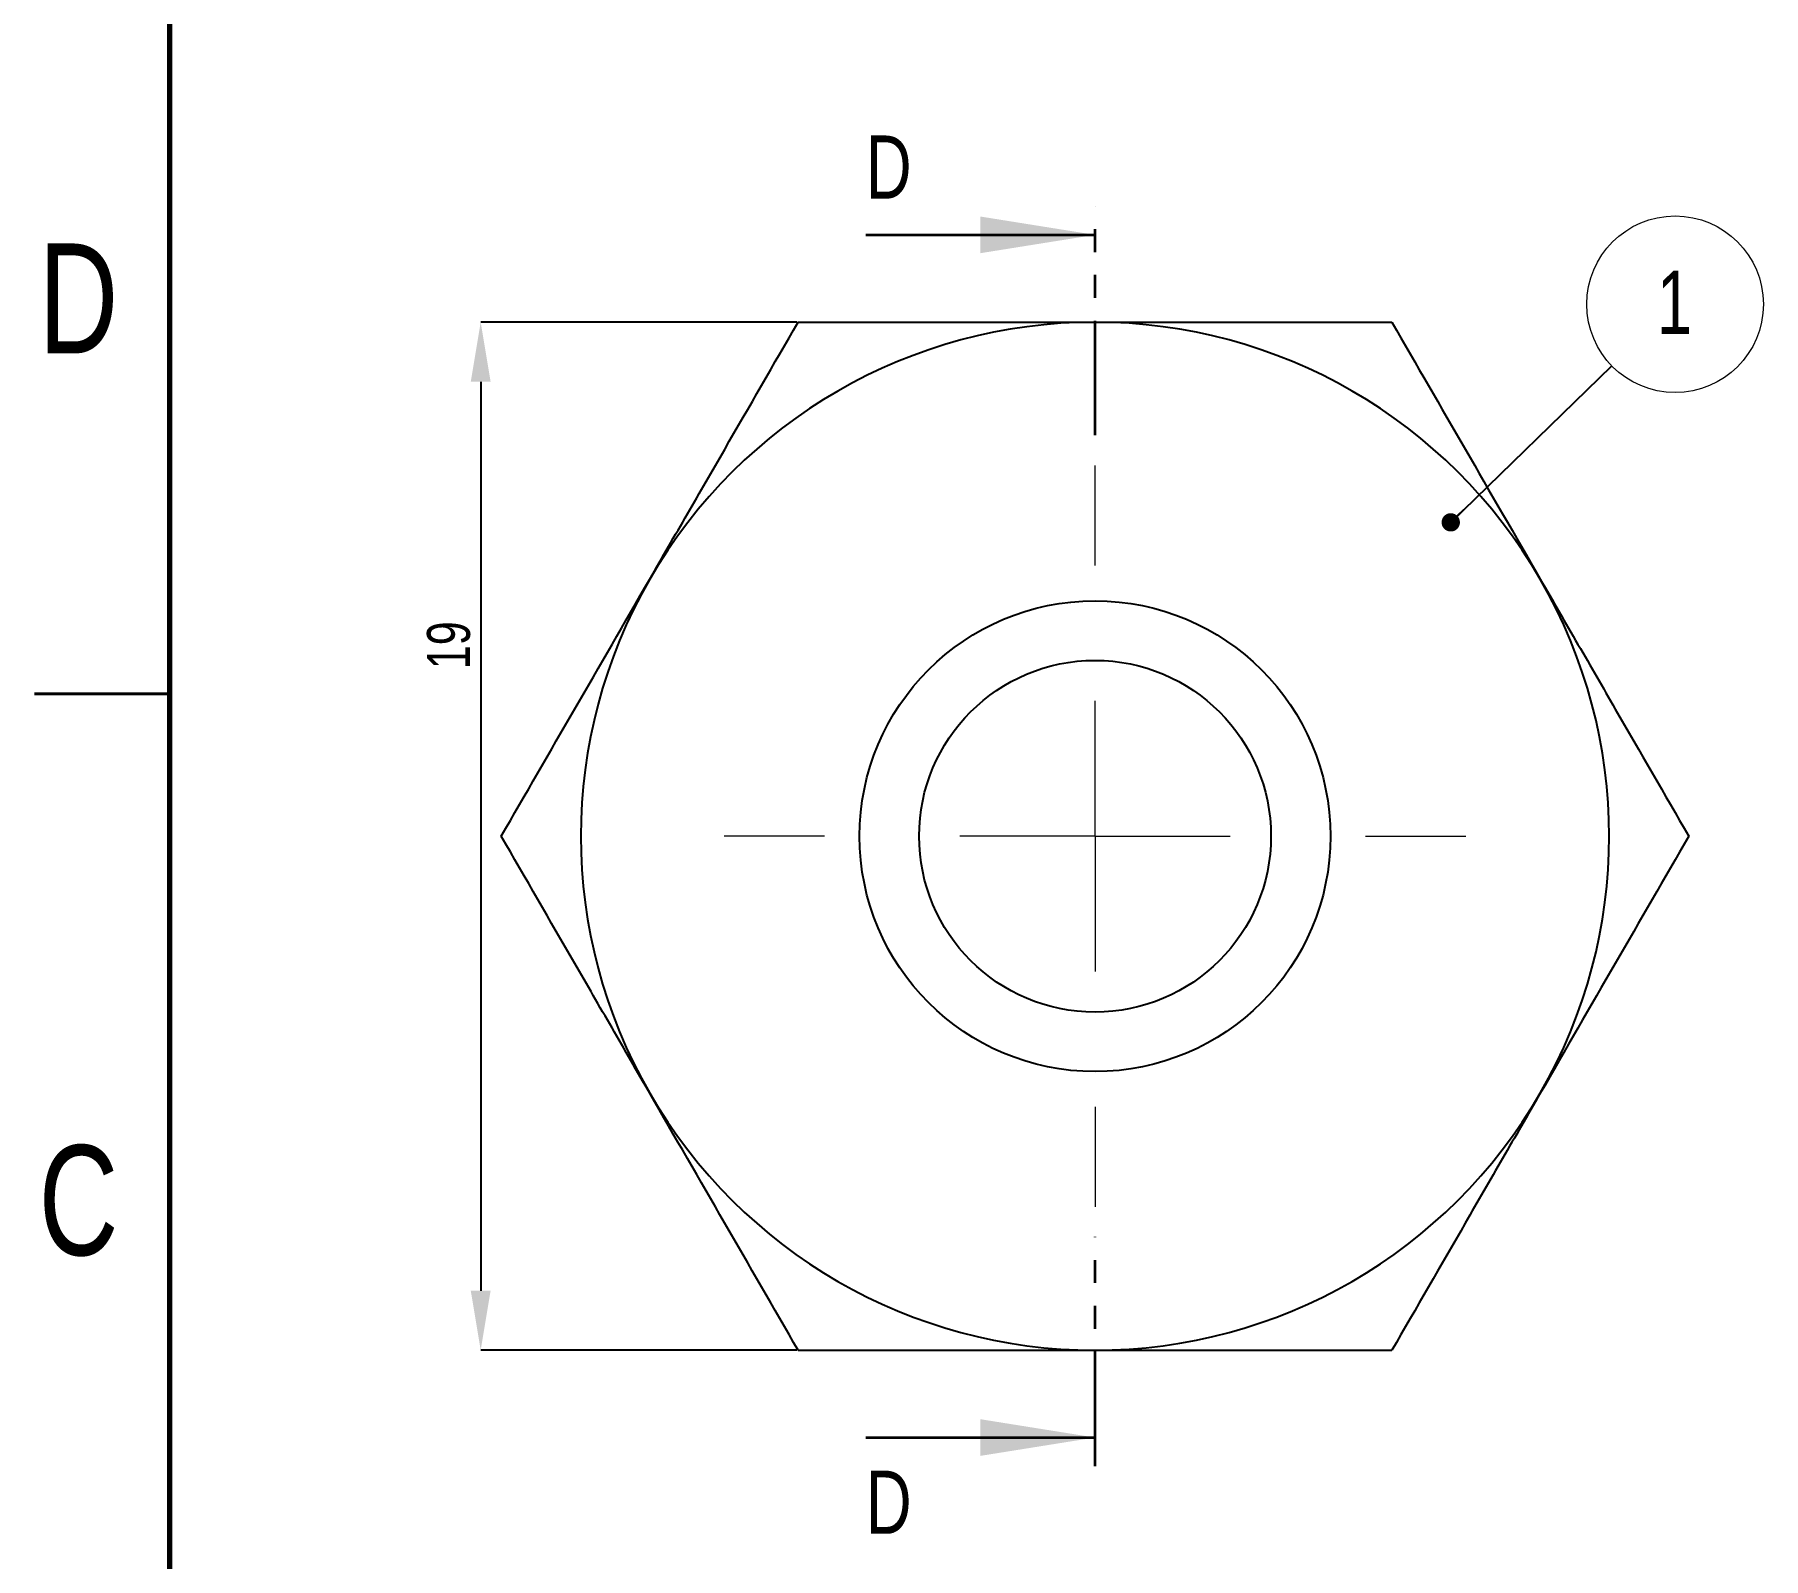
# Model space of a CAD drawing. Header units: millimetres. Extents: x 882 to 1669, y 471 to 913.
# Drawn here: x 1253.6 to 1349.4, y 718.3 to 802.7 of the extents above; entities that cross this region are included whole.
import ezdxf

# ---------------------------------------------------------------- set-up
doc = ezdxf.new("R2010")
doc.units = ezdxf.units.MM
doc.linetypes.add('PHANTOM', pattern=[12.7, 6.35, -1.27, 1.27, -1.27, 1.27, -1.27])
doc.styles.add('SLDTEXTSTYLE0', font='TXT', dxfattribs={"width": 0.75})
doc.styles.get("Standard").update_dxf_attribs({"font": 'arial.ttf'})
doc.dimstyles.new('SLDDIMSTYLE0', dxfattribs={"dimtxt": 2.38125, "dimasz": 3.302, "dimexe": 0, "dimexo": 0.0625, "dimgap": 0.595312, "dimtad": 1, "dimdec": 6, "dimlfac": 0.333333, "dimrnd": 1e-09, "dimzin": 12, "dimdsep": 46, "dimtxsty": 'SLDTEXTSTYLE0', "dimsah": 1, "dimcen": 0.09, "dimadec": 0, "dimazin": 3, "dimtfac": 1, "dimtdec": 1, "dimtofl": 0, "dimtmove": 0, "dimatfit": 3, "dimfxl": 1, "dimfrac": 2, "dimtolj": 1, "dimtzin": 12, "dimarcsym": 0})
doc.dimstyles.new('SLDDIMSTYLE1', dxfattribs={"dimtxt": 0.18, "dimasz": 1.016, "dimexe": 0, "dimexo": 0.0625, "dimgap": 0, "dimtad": 0, "dimtih": 1, "dimtoh": 1, "dimdec": 0, "dimrnd": 1e-09, "dimzin": 0, "dimdsep": 46, "dimtxsty": 'Standard', "dimblk1": 'DOT', "dimblk2": 'DOT', "dimsah": 1, "dimcen": 0.09, "dimadec": 0, "dimazin": 0, "dimtfac": 1.016, "dimtdec": 0, "dimtofl": 0, "dimtmove": 0, "dimatfit": 3, "dimldrblk": 'DOT', "dimfxl": 1, "dimfrac": 2, "dimtolj": 1, "dimtzin": 0, "dimarcsym": 0})

# ---------------------------------------------------------------- blocks, each defined once
blk = doc.blocks.new('*D96')
at = {"color": 0, "linetype": 'Continuous', "lineweight": -2, "transparency": 16777216}
for p, q in [((1295.88, 786.798), (1278.346, 786.798)), ((1278.346, 783.496), (1278.346, 733.1)), ((1295.88, 729.798), (1278.346, 729.798))]:
    blk.add_line(p, q, dxfattribs=at)
at = {"color": 0, "linetype": 'Continuous', "transparency": 16777216}
for points in [[(1277.795, 783.496), (1278.896, 783.496), (1278.346, 786.798)], [(1277.795, 733.1), (1278.896, 733.1), (1278.346, 729.798)]]:
    blk.add_solid(points, dxfattribs=at)
at = {"layer": 'Defpoints', "color": 0, "linetype": 'Continuous', "transparency": 16777216}
for p in [(1295.942, 786.798), (1278.346, 729.798), (1295.942, 729.798)]:
    blk.add_point(p, dxfattribs=at)
at = {"color": 0, "linetype": 'Continuous', "lineweight": 18, "transparency": 16777216, "insert": (1275.369, 768.884), "char_height": 2.3813, "attachment_point": 2, "rotation": 90, "style": 'SLDTEXTSTYLE0'}
blk.add_mtext('\\A1;19', dxfattribs=at)
blk = doc.blocks.new('SW_NOTE_17')
at = {"color": 0, "linetype": 'Continuous', "lineweight": 0}
blk.add_circle((3.51, 3.414), 4.896, dxfattribs=at)
at = {"color": 0, "linetype": 'Continuous', "lineweight": 0, "insert": (3.475, 5.269), "char_height": 3.5, "attachment_point": 2, "style": 'SLDTEXTSTYLE0'}
blk.add_mtext('1', dxfattribs=at)
blk = doc.blocks.new('_DOT')
at = {"color": 0, "linetype": 'ByBlock', "lineweight": -2}
blk.add_line((-0.5, 0), (-1, 0), dxfattribs=at)
at = {"color": 0, "linetype": 'ByBlock', "const_width": 0.5}
blk.add_lwpolyline([(-0.25, 0, 1), (0.25, 0, 1)], format="xyb", close=True, dxfattribs=at)
blk = doc.blocks.new('SW_CENTERMARKSYMBOL_1')
at = {"color": 0, "linetype": 'Continuous', "lineweight": 0}
for p, q in [((0, 15), (0, 20.55)), ((0, 0), (0, 7.5)), ((-15, 0), (-20.55, 0)), ((0, 0), (-7.5, 0)), ((0, 0), (0, -7.5)), ((0, 0), (7.5, 0)), ((15, 0), (20.55, 0)), ((0, -15), (0, -20.55))]:
    blk.add_line(p, q, dxfattribs=at)

msp = doc.modelspace()

# ---------------------------------------------------------------- linework, layer by layer
at = {"color": 7, "linetype": 'Continuous', "lineweight": 70}
msp.add_line((1261.1184997, 627.6882634), (1261.1184997, 904.6882634), dxfattribs=at)
at = {"color": 7, "linetype": 'PHANTOM', "lineweight": 35}
for p, q in [((1312.3965378, 780.5254358), (1312.3965378, 793.2254358)), ((1312.3965378, 723.3704358), (1312.3965378, 736.0767858))]:
    msp.add_line(p, q, dxfattribs=at)
at = {"color": 7, "linetype": 'Continuous', "lineweight": 35}
for p, q in [((1299.6965378, 791.6379358), (1312.3965378, 791.6379358)), ((1253.6184997, 766.1882634), (1261.1184997, 766.1882634)), ((1261.1184997, 766.1882634), (1253.6184997, 766.1882634)), ((1299.6965378, 724.9579358), (1312.3965378, 724.9579358))]:
    msp.add_line(p, q, dxfattribs=at)
at = {"color": 7, "linetype": 'Continuous', "lineweight": 25}
for radius in [13.05, 9.75]:
    msp.add_circle((1312.3965378, 758.2979358), radius, dxfattribs=at)
for start, end in [(90, 150), (30, 90), (150, 210), (330, 30), (210, 270), (270, 330)]:
    msp.add_arc((1312.3965378, 758.2979358), 28.5, start, end, dxfattribs=at)
for points, knots in [([(1287.7148138, 772.5479358), (1288.4119646, 773.7554364), (1289.1113822, 774.9668631), (1290.496901, 777.3666521), (1291.185566, 778.559455), (1293.2407137, 782.1190751), (1294.596384, 784.467165), (1295.9420552, 786.7979358)], [0, 0, 0, 0, 0.25, 0.25, 0.5, 0.5, 1, 1, 1, 1]), ([(1295.9420552, 786.7979358), (1298.6248171, 786.7979358), (1301.3658722, 786.7979358), (1306.8591485, 786.7979358), (1309.6197142, 786.7979358), (1312.3965378, 786.7979358)], [0, 0, 0, 0, 0.5, 0.5, 1, 1, 1, 1]), ([(1312.3965378, 786.7979358), (1315.1772339, 786.7979358), (1317.9913785, 786.7979358), (1323.4855875, 786.7979358), (1326.1844401, 786.7979358), (1328.8510205, 786.7979358)], [0, 0, 0, 0, 0.5, 0.5, 1, 1, 1, 1]), ([(1328.8510205, 786.7979358), (1330.1994336, 784.4624158), (1331.5567293, 782.1115106), (1334.2967966, 777.3655749), (1335.6797572, 774.9702169), (1337.0782618, 772.5479358)], [0, 0, 0, 0, 0.5, 0.5, 1, 1, 1, 1]), ([(1279.4875725, 758.2979358), (1280.8359856, 760.6334558), (1282.1932813, 762.984361), (1284.9333486, 767.7302967), (1286.3163092, 770.1256547), (1287.7148138, 772.5479358)], [0, 0, 0, 0, 0.5, 0.5, 1, 1, 1, 1]), ([(1337.0782618, 772.5479358), (1337.7754126, 771.3404352), (1338.4748302, 770.1290084), (1339.860349, 767.7292195), (1340.5490141, 766.5364166), (1342.6041617, 762.9767965), (1343.959832, 760.6287065), (1345.3055032, 758.2979358)], [0, 0, 0, 0, 0.25, 0.25, 0.5, 0.5, 1, 1, 1, 1]), ([(1287.7148138, 744.0479358), (1287.017663, 745.2554364), (1286.3182455, 746.4668631), (1284.9327267, 748.8666521), (1284.2440616, 750.059455), (1282.188914, 753.6190751), (1280.8332436, 755.967165), (1279.4875725, 758.2979358)], [0, 0, 0, 0, 0.25, 0.25, 0.5, 0.5, 1, 1, 1, 1]), ([(1345.3055032, 758.2979358), (1343.9570901, 755.9624158), (1342.5997943, 753.6115106), (1339.8597271, 748.8655749), (1338.4767665, 746.4702169), (1337.0782618, 744.0479358)], [0, 0, 0, 0, 0.5, 0.5, 1, 1, 1, 1]), ([(1295.9420552, 729.7979358), (1294.5936421, 732.1334558), (1293.2363463, 734.484361), (1290.4962791, 739.2302967), (1289.1133185, 741.6256547), (1287.7148138, 744.0479358)], [0, 0, 0, 0, 0.5, 0.5, 1, 1, 1, 1]), ([(1337.0782618, 744.0479358), (1336.3811111, 742.8404352), (1335.6816935, 741.6290084), (1334.2961747, 739.2292195), (1333.6075096, 738.0364166), (1331.552362, 734.4767965), (1330.1966916, 732.1287065), (1328.8510205, 729.7979358)], [0, 0, 0, 0, 0.25, 0.25, 0.5, 0.5, 1, 1, 1, 1]), ([(1295.9420552, 729.7979358), (1298.6248171, 729.7979358), (1301.3658722, 729.7979358), (1306.8591485, 729.7979358), (1309.6197142, 729.7979358), (1312.3965378, 729.7979358)], [0, 0, 0, 0, 0.5, 0.5, 1, 1, 1, 1]), ([(1312.3965378, 729.7979358), (1315.1772339, 729.7979358), (1317.9913785, 729.7979358), (1323.4855875, 729.7979358), (1326.1844401, 729.7979358), (1328.8510205, 729.7979358)], [0, 0, 0, 0, 0.5, 0.5, 1, 1, 1, 1])]:
    msp.add_open_spline(points, degree=3, knots=knots, dxfattribs=at)
at = {"color": 7, "linetype": 'Continuous', "lineweight": 35}
for points in [[(1312.3965378, 791.6379358), (1306.0465378, 792.6539358), (1306.0465378, 790.6219358)], [(1312.3965378, 724.9579358), (1306.0465378, 725.9739358), (1306.0465378, 723.9419358)]]:
    msp.add_solid(points, dxfattribs=at)

# ---------------------------------------------------------------- block references
at = {"color": 7, "linetype": 'Continuous', "lineweight": 0}
for name, p in [('SW_NOTE_17', (1341.0387087, 784.3765621)), ('SW_CENTERMARKSYMBOL_1', (1312.3965378, 758.2979358))]:
    msp.add_blockref(name, p, dxfattribs=at)

# ---------------------------------------------------------------- texts
at = {"color": 7, "linetype": 'Continuous', "char_height": 3.5, "attachment_point": 1, "style": 'SLDTEXTSTYLE0'}
for insert in [(1299.6965378, 797.148742), (1299.6965378, 723.1228373)]:
    msp.add_mtext('D', dxfattribs=dict(at, insert=insert))
at = {"color": 7, "linetype": 'Continuous', "lineweight": 0, "char_height": 6.096, "attachment_point": 2, "style": 'SLDTEXTSTYLE0'}
for s, insert in [('D', (1256.0486497, 791.1639538)), ('C', (1256.0549997, 741.1639538))]:
    msp.add_mtext(s, dxfattribs=dict(at, insert=insert))

# ---------------------------------------------------------------- dimensions: what is measured, and where the dimension line sits
at = {"color": 7, "linetype": 'Continuous', "lineweight": 18}
dim = msp.add_linear_dim(base=(1278.3458204, 729.7979358), p1=(1295.9420552, 786.7979358), p2=(1295.9420552, 729.7979358), angle=90, dimstyle='SLDDIMSTYLE0', dxfattribs=at)
dim.commit()
dim.dimension.update_dxf_attribs({"geometry": '*D96', "text_midpoint": (1278.3458204, 768.8838508), "dimtype": 160})

# ---------------------------------------------------------------- leaders
at = {"color": 7, "linetype": 'Continuous', "lineweight": 0}
msp.add_leader([(1332.1147924, 775.6989197), (1341.0387087, 784.3765621)], dimstyle='SLDDIMSTYLE1', dxfattribs=at)

doc.saveas('drawing.dxf')
